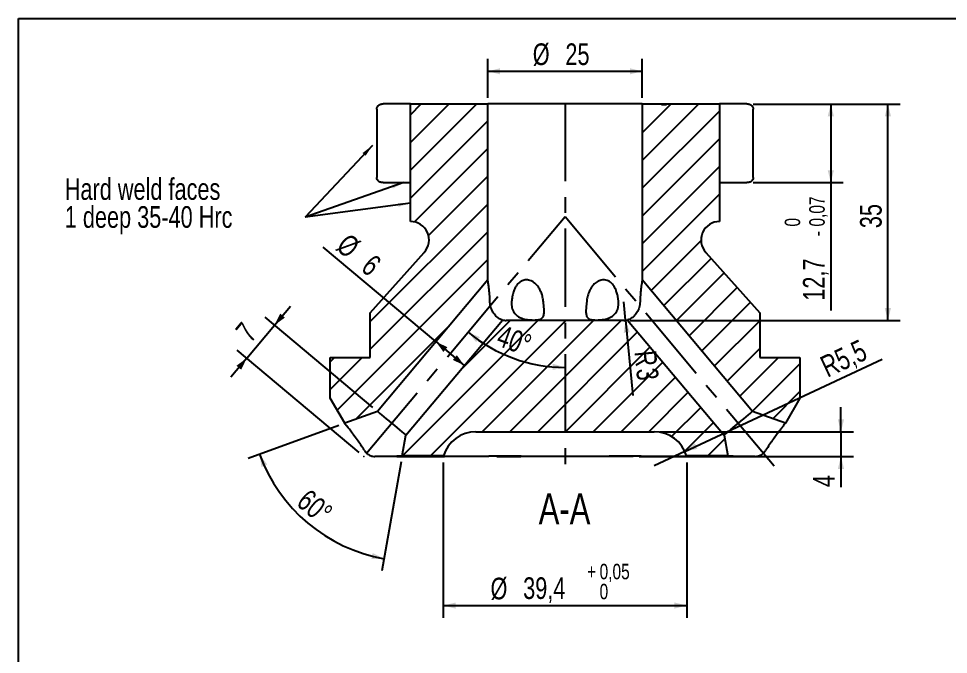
# Model space of a CAD drawing. Header units: millimetres. Extents: x 8 to 412, y 8 to 289.
# Drawn here: x 8 to 158.4, y 186.2 to 289 of the extents above; entities that cross this region are included whole.
import ezdxf

# ---------------------------------------------------------------- set-up
doc = ezdxf.new("R2010")
doc.units = ezdxf.units.MM
doc.header["$PDSIZE"] = -1
doc.linetypes.add('CENTERX2', pattern=[20.32, 12.7, -2.54, 2.54, -2.54])
for name, color, linetype in [('CENTERLINE', 4, 'CENTERX2'), ('DIMENSIONS', 2, 'Continuous'), ('HATCH', 3, 'Continuous'), ('TEXT', 2, 'Continuous')]:
    doc.layers.add(name, color=color, linetype=linetype)
doc.layers.add('OUTLINE', color=7, linetype='Continuous', lineweight=25)
doc.styles.add('SLDTEXTSTYLE0', font='TXT', dxfattribs={"width": 0.75})
doc.dimstyles.new('SLDDIMSTYLE0', dxfattribs={"dimtxt": 3.5, "dimasz": 2, "dimexe": 0, "dimexo": 0.0625, "dimgap": 0.875, "dimtad": 1, "dimrnd": 1e-09, "dimzin": 12, "dimdsep": 46, "dimtxsty": 'SLDTEXTSTYLE0', "dimsah": 1, "dimcen": 0.09, "dimadec": 0, "dimazin": 3, "dimtfac": 1, "dimtofl": 0, "dimtmove": 0, "dimatfit": 3, "dimfxl": 0, "dimfrac": 2, "dimtolj": 1, "dimtzin": 12, "dimarcsym": 0})
doc.dimstyles.new('SLDDIMSTYLE10', dxfattribs={"dimtxt": 3.5, "dimasz": 2, "dimexe": 0, "dimexo": 0.0625, "dimgap": 0.875, "dimtad": 1, "dimrnd": 1e-09, "dimzin": 12, "dimdsep": 46, "dimtxsty": 'SLDTEXTSTYLE0', "dimsah": 1, "dimcen": 0, "dimadec": 0, "dimazin": 3, "dimtfac": 1, "dimtofl": 0, "dimtmove": 0, "dimatfit": 3, "dimfxl": 0, "dimfrac": 2, "dimtolj": 1, "dimtzin": 12, "dimarcsym": 0})
doc.dimstyles.new('SLDDIMSTYLE12', dxfattribs={"dimtxt": 3.5, "dimasz": 2, "dimexe": 0, "dimexo": 0.0625, "dimgap": 0.875, "dimtad": 1, "dimrnd": 1e-09, "dimzin": 12, "dimdsep": 46, "dimtxsty": 'SLDTEXTSTYLE0', "dimsah": 1, "dimcen": 0.09, "dimadec": 0, "dimazin": 3, "dimtol": 1, "dimtp": 0.05, "dimtfac": 1, "dimtofl": 0, "dimtmove": 0, "dimatfit": 3, "dimfxl": 0, "dimfrac": 2, "dimtolj": 1, "dimarcsym": 0})
doc.dimstyles.new('SLDDIMSTYLE13', dxfattribs={"dimtxt": 3.5, "dimasz": 2, "dimexe": 0, "dimexo": 0.0625, "dimgap": 0.875, "dimtad": 1, "dimrnd": 1e-09, "dimzin": 12, "dimdsep": 46, "dimtxsty": 'SLDTEXTSTYLE0', "dimsah": 1, "dimcen": 0.09, "dimadec": 0, "dimazin": 3, "dimtol": 1, "dimtm": 0.07, "dimtfac": 1, "dimtofl": 0, "dimtmove": 0, "dimatfit": 3, "dimfxl": 0, "dimfrac": 2, "dimtolj": 1, "dimarcsym": 0})
doc.dimstyles.new('SLDDIMSTYLE4', dxfattribs={"dimtxt": 0.18, "dimasz": 2, "dimexe": 0, "dimexo": 0.0625, "dimgap": 0, "dimtad": 0, "dimtih": 1, "dimtoh": 1, "dimdec": 0, "dimrnd": 1e-09, "dimzin": 0, "dimdsep": 46, "dimtxsty": 'Standard', "dimsah": 1, "dimcen": 0.09, "dimadec": 0, "dimazin": 0, "dimtfac": 2, "dimtdec": 0, "dimtofl": 0, "dimtmove": 0, "dimatfit": 3, "dimfxl": 0, "dimfrac": 2, "dimtolj": 1, "dimtzin": 0, "dimarcsym": 0})
doc.dimstyles.new('SLDDIMSTYLE5', dxfattribs={"dimtxt": 3.5, "dimasz": 2, "dimexe": 0, "dimexo": 0.0625, "dimgap": 0.875, "dimtad": 1, "dimdec": 4, "dimzin": 12, "dimdsep": 46, "dimtxsty": 'SLDTEXTSTYLE0', "dimsah": 1, "dimcen": 0.09, "dimazin": 3, "dimtfac": 1, "dimtofl": 0, "dimtmove": 0, "dimatfit": 3, "dimfxl": 0, "dimfrac": 2, "dimtolj": 1, "dimtzin": 12, "dimarcsym": 0})
doc.dimstyles.new('SLDDIMSTYLE6', dxfattribs={"dimtxt": 3.5, "dimasz": 2, "dimexe": 0, "dimexo": 0.0625, "dimgap": 0.875, "dimtad": 1, "dimrnd": 1e-09, "dimzin": 12, "dimdsep": 46, "dimtxsty": 'SLDTEXTSTYLE0', "dimsah": 1, "dimcen": 0.09, "dimadec": 0, "dimazin": 3, "dimtfac": 1, "dimtmove": 0, "dimatfit": 0, "dimfxl": 0, "dimfrac": 2, "dimtolj": 1, "dimtzin": 12, "dimarcsym": 0})
doc.dimstyles.new('SLDDIMSTYLE9', dxfattribs={"dimtxt": 3.5, "dimasz": 2, "dimexe": 0, "dimexo": 0.0625, "dimgap": 0.875, "dimtad": 1, "dimrnd": 1e-09, "dimzin": 12, "dimdsep": 46, "dimtxsty": 'SLDTEXTSTYLE0', "dimsah": 1, "dimcen": 0, "dimadec": 0, "dimazin": 3, "dimtfac": 1, "dimtofl": 0, "dimtmove": 0, "dimatfit": 3, "dimfxl": 0, "dimfrac": 2, "dimtolj": 1, "dimtzin": 12, "dimarcsym": 0})

# ---------------------------------------------------------------- blocks, each defined once
blk = doc.blocks.new('_D_21')
at = {"layer": 'DIMENSIONS'}
for p, q in [((49.41, 239.44), (51.98, 242.51)), ((65.28, 226.13), (47.87, 240.73)), ((44.91, 234.08), (49.41, 239.44)), ((63.08, 218.84), (43.37, 235.37)), ((44.91, 234.08), (42.34, 231.02))]:
    blk.add_line(p, q, dxfattribs=at)
for points in [[(49.41, 239.44), (51.08, 240.65), (50.31, 241.3)], [(44.91, 234.08), (43.24, 232.87), (44, 232.23)]]:
    blk.add_solid(points, dxfattribs=at)
at = {"layer": 'DIMENSIONS', "insert": (42.87, 238.67), "char_height": 3.5, "attachment_point": 1, "rotation": 50, "style": 'SLDTEXTSTYLE0'}
blk.add_mtext('7', dxfattribs=at)
blk = doc.blocks.new('_D_22')
at = {"layer": 'DIMENSIONS'}
blk.add_arc((96.39, 256.98), 24.38, 230, 270, dxfattribs=at)
for points in [[(80.72, 238.31), (82, 236.69), (82.61, 237.48)], [(96.39, 232.6), (94.41, 233.19), (94.37, 232.19)]]:
    blk.add_solid(points, dxfattribs=at)
at = {"layer": 'DIMENSIONS', "insert": (86.29, 239.52), "char_height": 3.5, "attachment_point": 1, "rotation": 340, "style": 'SLDTEXTSTYLE0'}
blk.add_mtext('40°', dxfattribs=at)
blk = doc.blocks.new('_D_23')
at = {"layer": 'DIMENSIONS'}
for p, q in [((76.69, 217.19), (76.69, 192.08)), ((116.09, 217.19), (116.09, 192.08)), ((76.69, 194.08), (116.09, 194.08))]:
    blk.add_line(p, q, dxfattribs=at)
for points in [[(76.69, 194.08), (78.69, 193.58), (78.69, 194.58)], [(116.09, 194.08), (114.09, 194.58), (114.09, 193.58)]]:
    blk.add_solid(points, dxfattribs=at)
at = {"layer": 'DIMENSIONS', "attachment_point": 1, "style": 'SLDTEXTSTYLE0'}
for s, insert, char_height in [('+', (99.96, 200.83), 2.5), ('0,05', (101.98, 200.83), 2.5), ('%%c', (84.34, 198.59), 3.5), ('39,4', (89.62, 198.65), 3.5), ('0', (101.98, 197.6), 2.5)]:
    blk.add_mtext(s, dxfattribs=dict(at, insert=insert, char_height=char_height))
blk = doc.blocks.new('_D_24')
at = {"layer": 'DIMENSIONS'}
for p, q in [((126.83, 275.19), (150.62, 275.19)), ((148.62, 240.19), (148.62, 275.19)), ((106.89, 240.19), (150.62, 240.19))]:
    blk.add_line(p, q, dxfattribs=at)
for points in [[(148.62, 275.19), (148.12, 273.19), (149.12, 273.19)], [(148.62, 240.19), (149.12, 242.19), (148.12, 242.19)]]:
    blk.add_solid(points, dxfattribs=at)
at = {"layer": 'DIMENSIONS', "insert": (144.11, 255.11), "char_height": 3.5, "attachment_point": 1, "rotation": 90, "style": 'SLDTEXTSTYLE0'}
blk.add_mtext('35', dxfattribs=at)
blk = doc.blocks.new('_D_25')
at = {"layer": 'DIMENSIONS'}
for q in [(105.89, 243.19), (107.38, 228.07)]:
    blk.add_line((106.19, 240.21), q, dxfattribs=at)
blk.add_solid([(106.19, 240.21), (105.89, 238.17), (106.88, 238.27)], dxfattribs=at)
at = {"layer": 'DIMENSIONS', "char_height": 3.5, "attachment_point": 1, "rotation": 275.6304, "style": 'SLDTEXTSTYLE0'}
for s, insert in [('R', (111.11, 235.47)), ('3', (111.38, 232.65))]:
    blk.add_mtext(s, dxfattribs=dict(at, insert=insert))
blk = doc.blocks.new('_D_26')
at = {"layer": 'DIMENSIONS'}
for p, q in [((83.89, 276.19), (83.89, 282.48)), ((108.89, 276.19), (108.89, 282.48)), ((83.89, 280.48), (108.89, 280.48))]:
    blk.add_line(p, q, dxfattribs=at)
for points in [[(83.89, 280.48), (85.89, 279.98), (85.89, 280.98)], [(108.89, 280.48), (106.89, 280.98), (106.89, 279.98)]]:
    blk.add_solid(points, dxfattribs=at)
at = {"layer": 'DIMENSIONS', "char_height": 3.5, "attachment_point": 1, "style": 'SLDTEXTSTYLE0'}
for s, insert in [('%%c', (91.17, 284.99)), ('25', (96.45, 284.99))]:
    blk.add_mtext(s, dxfattribs=dict(at, insert=insert))
blk = doc.blocks.new('_D_27')
at = {"layer": 'DIMENSIONS'}
for q in [(57.29, 252.05), (80.1, 232.9)]:
    blk.add_line((75.51, 236.76), q, dxfattribs=at)
for points in [[(75.51, 236.76), (76.72, 235.09), (77.36, 235.86)], [(80.1, 232.9), (78.89, 234.57), (78.25, 233.81)]]:
    blk.add_solid(points, dxfattribs=at)
at = {"layer": 'DIMENSIONS', "char_height": 3.5, "attachment_point": 1, "rotation": 320, "style": 'SLDTEXTSTYLE0'}
for s, insert in [('%%c', (61.41, 254.48)), ('6', (65.45, 251.09))]:
    blk.add_mtext(s, dxfattribs=dict(at, insert=insert))
blk = doc.blocks.new('_D_28')
at = {"layer": 'DIMENSIONS'}
for p, q in [((59.81, 223.21), (45.11, 217.86)), ((69.88, 217.31), (66.77, 199.69))]:
    blk.add_line(p, q, dxfattribs=at)
blk.add_arc((71.68, 227.54), 26.28, 200, 260, dxfattribs=at)
for points in [[(46.99, 218.55), (47.28, 216.51), (48.21, 216.89)], [(67.12, 201.66), (65.27, 202.57), (65.06, 201.59)]]:
    blk.add_solid(points, dxfattribs=at)
at = {"layer": 'DIMENSIONS', "insert": (55, 213.13), "char_height": 3.5, "attachment_point": 1, "rotation": 320, "style": 'SLDTEXTSTYLE0'}
blk.add_mtext('60°', dxfattribs=at)
blk = doc.blocks.new('_D_29')
at = {"layer": 'DIMENSIONS'}
for p, q in [((126.83, 275.19), (141.39, 275.19)), ((139.39, 275.19), (139.39, 262.49)), ((126.83, 262.49), (141.39, 262.49)), ((139.39, 262.49), (139.39, 241.79))]:
    blk.add_line(p, q, dxfattribs=at)
for points in [[(139.39, 275.19), (138.89, 273.19), (139.89, 273.19)], [(139.39, 262.49), (139.89, 264.49), (138.89, 264.49)]]:
    blk.add_solid(points, dxfattribs=at)
at = {"layer": 'DIMENSIONS', "attachment_point": 1, "rotation": 90, "style": 'SLDTEXTSTYLE0'}
for s, insert, char_height in [('0,07', (135.9, 255.37), 2.5), ('0', (131.93, 255.37), 2.5), ('-', (135.9, 253.81), 2.5), ('12,7', (134.88, 243.38), 3.5)]:
    blk.add_mtext(s, dxfattribs=dict(at, insert=insert, char_height=char_height))
blk = doc.blocks.new('_D_30')
at = {"layer": 'DIMENSIONS'}
for q in [(147.68, 233.94), (110.8, 216.69)]:
    blk.add_line((115.78, 219.02), q, dxfattribs=at)
blk.add_solid([(115.78, 219.02), (117.81, 219.42), (117.38, 220.32)], dxfattribs=at)
at = {"layer": 'DIMENSIONS', "insert": (137.35, 234.08), "char_height": 3.5, "attachment_point": 1, "rotation": 25.0595, "style": 'SLDTEXTSTYLE0'}
blk.add_mtext('R5,5', dxfattribs=at)
blk = doc.blocks.new('_D_31')
at = {"layer": 'DIMENSIONS'}
for p, q in [((141.03, 222.19), (141.03, 226.19)), ((111.8, 222.19), (143.03, 222.19)), ((141.03, 222.19), (141.03, 218.19)), ((108.41, 218.19), (143.03, 218.19)), ((141.03, 218.19), (141.03, 213.23))]:
    blk.add_line(p, q, dxfattribs=at)
for points in [[(141.03, 222.19), (141.53, 224.19), (140.53, 224.19)], [(141.03, 218.19), (140.53, 216.19), (141.53, 216.19)]]:
    blk.add_solid(points, dxfattribs=at)
at = {"layer": 'DIMENSIONS', "insert": (136.52, 213.23), "char_height": 3.5, "attachment_point": 1, "rotation": 90, "style": 'SLDTEXTSTYLE0'}
blk.add_mtext('4', dxfattribs=at)
blk = doc.blocks.new('SW_NOTE_5')
at = {"layer": 'TEXT', "color": 0, "char_height": 3.5, "attachment_point": 1, "style": 'SLDTEXTSTYLE0'}
for s, insert in [('Hard weld faces', (-38.88, 6.32)), ('1 deep 35-40 Hrc', (-38.88, 1.8))]:
    blk.add_mtext(s, dxfattribs=dict(at, insert=insert))

msp = doc.modelspace()

# ---------------------------------------------------------------- hatches: boundary and pattern name
at = {"layer": 'HATCH'}
h = msp.add_hatch(dxfattribs=at)
h.set_pattern_fill('ANSI31', color=256, style=0)
edge = h.paths.add_edge_path(flags=0)
edge.add_line((66.0437, 225.48325), (83.89232, 246.75441))
edge.add_line((83.89232, 246.75441), (83.89232, 275.19258))
edge.add_line((83.89232, 275.19258), (71.39232, 275.19258))
edge.add_line((71.39232, 275.19258), (71.39232, 262.49258))
edge.add_line((71.39232, 262.49258), (71.39232, 256.19258))
edge.add_arc((71.39232, 253.19258), 3, -41.8679478, 90, ccw=False)
edge.add_line((73.62638, 251.19033), (64.89232, 241.44511))
edge.add_line((64.89232, 241.44511), (64.89232, 234.19258))
edge.add_line((64.89232, 234.19258), (58.39232, 234.19258))
edge.add_line((58.39232, 234.19258), (58.39232, 227.63226))
edge.add_line((58.39232, 227.63226), (60.74625, 223.55514))
edge.add_line((60.74625, 223.55514), (66.0437, 225.48325))
h = msp.add_hatch(dxfattribs=at)
h.set_pattern_fill('ANSI31', color=256, style=0)
edge = h.paths.add_edge_path(flags=0)
edge.add_line((112.00153, 275.19258), (108.89232, 275.19258))
edge.add_line((108.89232, 275.19258), (108.89232, 246.75441))
edge.add_line((108.89232, 246.75441), (126.74094, 225.48325))
edge.add_line((126.74094, 225.48325), (132.0384, 223.55514))
edge.add_line((132.0384, 223.55514), (134.39232, 227.63226))
edge.add_line((134.39232, 227.63226), (134.39232, 234.19258))
edge.add_line((134.39232, 234.19258), (127.89232, 234.19258))
edge.add_line((127.89232, 234.19258), (127.89232, 241.44511))
edge.add_line((127.89232, 241.44511), (119.15827, 251.19033))
edge.add_arc((121.39232, 253.19258), 3, 90, 221.8679478, ccw=False)
edge.add_line((121.39232, 256.19258), (121.39232, 262.49258))
edge.add_line((121.39232, 262.49258), (121.39232, 275.19258))
edge.add_line((121.39232, 275.19258), (112.79126, 275.19258))
edge.add_line((112.79126, 275.19258), (112.79126, 275.09258))
edge.add_line((112.79126, 275.09258), (112.00153, 275.09258))
edge.add_line((112.00153, 275.09258), (112.00153, 275.19258))
h = msp.add_hatch(dxfattribs=at)
h.set_pattern_fill('ANSI31', color=256, style=0)
edge = h.paths.add_edge_path(flags=0)
edge.add_arc((105.89232, 243.19258), 3, 270, 281.9145009, ccw=False)
edge.add_line((105.89232, 240.19258), (86.89232, 240.19258))
edge.add_arc((86.89232, 243.19258), 3, 258.0854991, 270, ccw=False)
edge.add_line((86.27297, 240.25721), (70.63997, 221.62653))
edge.add_line((70.63997, 221.62653), (70.0521, 218.29258))
edge.add_line((70.0521, 218.29258), (76.7217, 218.29258))
edge.add_arc((81.98382, 216.69258), 5.5, 90, 163.0876102, ccw=False)
edge.add_line((81.98382, 222.19258), (110.80082, 222.19258))
edge.add_arc((110.80082, 216.69258), 5.5, 16.9123898, 90, ccw=False)
edge.add_line((116.06295, 218.29258), (122.73254, 218.29258))
edge.add_line((122.73254, 218.29258), (122.14468, 221.62653))
edge.add_line((122.14468, 221.62653), (106.51168, 240.25721))

# ---------------------------------------------------------------- linework, layer by layer
at = {"color": 51, "linetype": 'Continuous', "lineweight": 18}
for p in [(63.84232, 218.19258), (76.69232, 218.19258)]:
    msp.add_point(p, dxfattribs=at)
at = {"layer": 'CENTERLINE'}
for p, q in [((96.39232, 275.38852), (96.39232, 275.08707)), ((96.39232, 275.38852), (96.39232, 216.80419)), ((64.30087, 218.73906), (96.39232, 256.98416)), ((96.39232, 256.98416), (130.19962, 216.69419))]:
    msp.add_line(p, q, dxfattribs=at)
at = {"layer": 'OUTLINE'}
for p, q in [((8, 289), (412, 289)), ((8, 8), (8, 289)), ((65.95833, 274.38027), (65.95833, 263.30489)), ((66.78137, 275.19258), (66.95833, 275.19258)), ((71.39232, 275.19258), (66.95833, 275.19258)), ((71.39232, 262.49258), (71.39232, 275.19258)), ((71.39232, 275.19258), (83.89232, 275.19258)), ((79.0585, 275.20508), (79.0585, 275.19258)), ((79.36644, 275.20508), (79.36644, 275.19258)), ((80.87511, 275.20508), (80.87511, 275.19258)), ((81.31208, 275.19258), (81.31208, 275.20508)), ((82.33988, 275.19258), (82.33988, 275.20508)), ((108.89232, 275.19258), (83.89232, 275.19258)), ((83.89232, 246.75441), (83.89232, 275.19258)), ((83.9589, 275.19258), (83.9589, 275.20508)), ((84.3212, 275.20508), (84.3212, 275.19258)), ((85.87951, 275.20508), (85.87951, 275.19258)), ((108.89232, 275.19258), (108.89232, 246.75441)), ((108.89232, 275.19258), (112.00153, 275.19258)), ((112.00153, 275.09258), (112.00153, 275.19258)), ((112.00153, 275.19258), (112.79126, 275.19258)), ((112.00153, 275.09258), (112.79126, 275.09258)), ((112.79126, 275.19258), (112.79126, 275.09258)), ((112.79126, 275.19258), (121.39232, 275.19258)), ((121.39232, 275.19258), (121.39232, 262.49258)), ((125.82632, 275.19258), (121.39232, 275.19258)), ((125.82632, 275.19258), (126.00327, 275.19258)), ((126.82632, 263.30489), (126.82632, 274.38027)), ((66.95833, 262.49258), (66.78137, 262.49258)), ((66.95833, 262.49258), (71.39232, 262.49258)), ((71.39232, 256.19258), (71.39232, 262.49258)), ((121.39232, 262.49258), (121.39232, 256.19258)), ((121.39232, 262.49258), (125.82632, 262.49258)), ((126.00327, 262.49258), (125.82632, 262.49258)), ((64.89232, 241.44511), (73.62638, 251.19033)), ((119.15827, 251.19033), (127.89232, 241.44511)), ((83.89232, 246.75441), (66.0437, 225.48325)), ((126.74094, 225.48325), (108.89232, 246.75441)), ((64.89232, 234.19258), (64.89232, 241.44511)), ((127.89232, 241.44511), (127.89232, 234.19258)), ((70.63997, 221.62653), (86.27297, 240.25721)), ((105.89232, 240.19258), (86.89232, 240.19258)), ((106.51168, 240.25721), (122.14468, 221.62653)), ((58.39232, 227.63226), (58.39232, 234.19258)), ((58.39232, 234.19258), (64.89232, 234.19258)), ((127.89232, 234.19258), (134.39232, 234.19258)), ((134.39232, 234.19258), (134.39232, 227.63226)), ((60.74625, 223.55514), (58.39232, 227.63226)), ((134.39232, 227.63226), (132.0384, 223.55514)), ((66.0437, 225.48325), (60.74625, 223.55514)), ((132.0384, 223.55514), (126.74094, 225.48325)), ((70.0521, 218.29258), (70.63997, 221.62653)), ((81.98382, 222.19258), (110.80082, 222.19258)), ((122.14468, 221.62653), (122.73254, 218.29258)), ((69.16904, 218.19258), (65.62209, 218.19258)), ((69.17657, 218.29258), (69.16904, 218.19258)), ((69.16904, 218.19258), (76.92209, 218.19258)), ((69.17657, 218.29258), (70.0521, 218.29258)), ((76.7217, 218.29258), (70.0521, 218.29258)), ((76.7217, 218.29258), (76.95181, 218.29258)), ((76.92209, 218.19258), (76.95181, 218.29258)), ((84.05913, 218.19258), (76.92209, 218.19258)), ((84.05913, 218.19258), (84.07399, 218.29258)), ((84.07399, 218.29258), (89.27014, 218.29258)), ((85.37876, 218.19258), (89.25528, 218.19258)), ((89.25528, 218.19258), (89.27014, 218.29258)), ((103.52936, 218.19258), (89.25528, 218.19258)), ((103.5145, 218.29258), (108.71065, 218.29258)), ((103.52936, 218.19258), (103.5145, 218.29258)), ((107.40589, 218.19258), (103.52936, 218.19258)), ((108.72552, 218.19258), (108.71065, 218.29258)), ((115.86256, 218.19258), (108.72552, 218.19258)), ((115.83283, 218.29258), (116.06295, 218.29258)), ((115.86256, 218.19258), (115.83283, 218.29258)), ((123.6156, 218.19258), (115.86256, 218.19258)), ((122.73254, 218.29258), (116.06295, 218.29258)), ((122.73254, 218.29258), (123.60807, 218.29258)), ((123.60807, 218.29258), (123.6156, 218.19258)), ((127.16255, 218.19258), (123.6156, 218.19258))]:
    msp.add_line(p, q, dxfattribs=at)
at = {"layer": 'OUTLINE', "flags": 128}
for points in [[(66.0437, 225.48325), (66.08786, 225.4462), (66.21864, 225.33647), (66.43101, 225.15827), (66.71681, 224.91845), (67.06506, 224.62623), (67.46238, 224.29285), (67.89349, 223.9311), (68.34184, 223.55489), (68.79018, 223.17869), (69.22129, 222.81694), (69.61861, 222.48355), (69.96686, 222.19133), (70.25266, 221.95152), (70.46503, 221.77332), (70.59581, 221.66358), (70.63997, 221.62653)], [(122.14468, 221.62653), (122.18883, 221.66358), (122.31961, 221.77332), (122.53198, 221.95152), (122.81778, 222.19133), (123.16604, 222.48355), (123.56335, 222.81694), (123.99447, 223.17869), (124.44281, 223.55489), (124.89115, 223.9311), (125.32227, 224.29285), (125.71958, 224.62623), (126.06784, 224.91845), (126.35364, 225.15827), (126.56601, 225.33647), (126.69678, 225.4462), (126.74094, 225.48325)]]:
    msp.add_lwpolyline(points, dxfattribs=at)
at = {"layer": 'OUTLINE'}
for centre, radius, start, end in [((71.39232, 253.19258), 3, 318.1320522, 90), ((121.39232, 253.19258), 3, 90, 221.8679478), ((86.89232, 243.19258), 3, 258.0854991, 270), ((105.89232, 243.19258), 3, 270, 281.9145009), ((81.98382, 216.69258), 5.5, 90, 163.0876102), ((110.80082, 216.69258), 5.5, 16.9123898, 90)]:
    msp.add_arc(centre, radius, start, end, dxfattribs=at)
for points, knots in [([(65.97355, 274.38027), (65.97017, 274.43218), (65.95898, 274.60428), (66.07119, 274.84829), (66.28147, 275.05577), (66.52138, 275.17108), (66.69457, 275.1854), (66.78137, 275.19258)], [0, 0, 0, 0, 0.135147196, 0.448147288, 0.675974431, 0.837598167, 1, 1, 1, 1]), ([(126.00327, 275.19258), (126.09007, 275.1854), (126.26326, 275.17108), (126.50318, 275.05577), (126.71346, 274.84829), (126.82567, 274.60428), (126.81447, 274.43218), (126.8111, 274.38027)], [0, 0, 0, 0, 0.162402819, 0.324025581, 0.551853242, 0.864852872, 1, 1, 1, 1]), ([(66.78137, 262.49258), (66.69457, 262.49976), (66.52139, 262.51408), (66.28147, 262.62939), (66.07119, 262.83688), (65.95898, 263.08088), (65.97017, 263.25298), (65.97355, 263.30489)], [0, 0, 0, 0, 0.1624020436, 0.3240254431, 0.5518532683, 0.8648527512, 1, 1, 1, 1]), ([(126.8111, 263.30489), (126.81447, 263.25298), (126.82567, 263.08088), (126.71346, 262.83688), (126.50318, 262.62939), (126.26326, 262.51408), (126.09007, 262.49976), (126.00327, 262.49258)], [0, 0, 0, 0, 0.13514718, 0.448146201, 0.675974545, 0.83759697, 1, 1, 1, 1]), ([(84.24981, 243.19258), (84.2419, 243.44115), (84.22594, 243.94284), (84.17873, 244.62025), (84.12133, 245.21891), (84.04739, 245.82657), (83.97301, 246.30464), (83.92076, 246.60206), (83.8964, 246.73295), (83.89357, 246.74785), (83.89232, 246.75441)], [0, 0, 0, 0, 0.147424538, 0.297556672, 0.415384188, 0.535899931, 0.727884384, 0.823095685, 0.922108862, 1, 1, 1, 1]), ([(92.89147, 243.19258), (92.85898, 243.44355), (92.79404, 243.94524), (92.59153, 244.62481), (92.32334, 245.2209), (91.93616, 245.82832), (91.4511, 246.3068), (90.91655, 246.60344), (90.39081, 246.76968), (89.76619, 246.76211), (89.12095, 246.47616), (88.65224, 246.02118), (88.32318, 245.50052), (88.06861, 244.91921), (87.87472, 244.21547), (87.78371, 243.60585), (87.75625, 243.26253), (87.75066, 243.19258)], [0, 0, 0, 0, 0.074462228, 0.1488471, 0.208496049, 0.268071392, 0.364107862, 0.412702221, 0.46125364, 0.54344557, 0.620241132, 0.701162972, 0.759269871, 0.817455534, 0.898303058, 0.979280387, 1, 1, 1, 1]), ([(105.03399, 243.19258), (105.00958, 243.44355), (104.96078, 243.94524), (104.8054, 244.62481), (104.59476, 245.2209), (104.28127, 245.82832), (103.87078, 246.3068), (103.38832, 246.60344), (102.89362, 246.76968), (102.26753, 246.76211), (101.56916, 246.47616), (101.02619, 246.02118), (100.62724, 245.50052), (100.30804, 244.91922), (100.05781, 244.21547), (99.93703, 243.60585), (99.90059, 243.26253), (99.89317, 243.19258)], [0, 0, 0, 0, 0.074462225, 0.148847094, 0.208496055, 0.268071395, 0.364107887, 0.412702238, 0.461253642, 0.54344555, 0.620241121, 0.701162974, 0.759269863, 0.817455535, 0.898303045, 0.979280385, 1, 1, 1, 1]), ([(108.89232, 246.75441), (108.89073, 246.74604), (108.88635, 246.72292), (108.84008, 246.47379), (108.76668, 246.02316), (108.69647, 245.50293), (108.63243, 244.92474), (108.57522, 244.21906), (108.54576, 243.60939), (108.53667, 243.26253), (108.53484, 243.19258)], [0, 0, 0, 0, 0.087107521, 0.240660041, 0.402463011, 0.517084951, 0.634998776, 0.794557798, 0.958571188, 1, 1, 1, 1]), ([(86.27297, 240.25721), (86.24686, 240.26331), (86.19207, 240.27611), (85.85262, 240.40697), (85.50657, 240.63383), (85.13915, 240.95208), (84.72102, 241.48626), (84.37598, 242.2558), (84.26247, 242.83776), (84.25121, 243.1532), (84.24981, 243.19258)], [0, 0, 0, 0, 0.156378862, 0.328137334, 0.420117893, 0.515461097, 0.680203647, 0.826052321, 0.978280728, 1, 1, 1, 1]), ([(87.75066, 243.19258), (87.74938, 242.8874), (87.74683, 242.27566), (88.09318, 241.4616), (88.68427, 240.86413), (89.43858, 240.48986), (90.32193, 240.29591), (91.24897, 240.24407), (92.03085, 240.27327), (92.49393, 240.40649), (92.76101, 240.63392), (92.94608, 240.95203), (93.03406, 241.48627), (92.99566, 242.2558), (92.92637, 242.83776), (92.89535, 243.1532), (92.89147, 243.19258)], [0, 0, 0, 0, 0.083699302, 0.167778442, 0.244212684, 0.317119455, 0.397394798, 0.489322942, 0.577959408, 0.663885426, 0.709900839, 0.757598398, 0.840014634, 0.912978712, 0.989134439, 1, 1, 1, 1]), ([(99.89317, 243.19258), (99.8592, 242.8874), (99.7911, 242.27566), (99.74846, 241.4616), (99.86132, 240.86413), (100.13509, 240.48986), (100.60029, 240.29591), (101.31067, 240.24407), (102.22846, 240.27327), (103.03177, 240.40649), (103.64713, 240.63393), (104.19907, 240.95203), (104.70542, 241.48627), (105.01198, 242.2558), (105.05622, 242.83776), (105.03646, 243.1532), (105.03399, 243.19258)], [0, 0, 0, 0, 0.083699302, 0.167778447, 0.244212691, 0.317119478, 0.397394777, 0.489322964, 0.577959345, 0.663885437, 0.709900774, 0.75759837, 0.840014629, 0.912978706, 0.989134434, 1, 1, 1, 1]), ([(108.53484, 243.19258), (108.50214, 242.8874), (108.43659, 242.27566), (108.04759, 241.4616), (107.56941, 240.86415), (107.08868, 240.48979), (106.67139, 240.29622), (106.517, 240.25874), (106.51217, 240.25735), (106.51168, 240.25721)], [0, 0, 0, 0, 0.16744179, 0.335643448, 0.48855132, 0.634402547, 0.794994638, 0.978898448, 1, 1, 1, 1]), ([(63.91796, 219.19258), (63.72459, 219.48595), (63.33383, 220.0788), (62.73512, 220.93699), (62.13938, 221.75834), (61.61245, 222.45594), (61.19591, 222.99168), (60.92864, 223.32826), (60.77354, 223.52135), (60.75541, 223.54379), (60.74625, 223.55514)], [0, 0, 0, 0, 0.120206038, 0.242908485, 0.382962048, 0.527869582, 0.655773154, 0.787924977, 0.892737452, 1, 1, 1, 1]), ([(132.0384, 223.55514), (132.03758, 223.55413), (132.03369, 223.5493), (131.9665, 223.46602), (131.77101, 223.22175), (131.4706, 222.84073), (131.0806, 222.33555), (130.60803, 221.70658), (130.07028, 220.96549), (129.48207, 220.12537), (129.0734, 219.50592), (128.86668, 219.19258)], [0, 0, 0, 0, 0.030797907, 0.146819316, 0.26619349, 0.382608334, 0.502196711, 0.622557248, 0.746022778, 0.87153113, 1, 1, 1, 1]), ([(63.91796, 219.19258), (64.03364, 219.03843), (64.26542, 218.72957), (64.74797, 218.39327), (65.21719, 218.21726), (65.50207, 218.1999), (65.62209, 218.19258)], [0, 0, 0, 0, 0.27411729, 0.549215785, 0.810071888, 1, 1, 1, 1]), ([(127.16255, 218.19258), (127.20999, 218.19381), (127.43156, 218.19956), (127.84574, 218.30005), (128.34954, 218.59379), (128.68086, 218.92337), (128.8249, 219.13205), (128.86668, 219.19258)], [0, 0, 0, 0, 0.07583524, 0.354207016, 0.633417345, 0.893662657, 1, 1, 1, 1])]:
    msp.add_open_spline(points, degree=3, knots=knots, dxfattribs=at)

# ---------------------------------------------------------------- block references
at = {"layer": 'TEXT'}
msp.add_blockref('SW_NOTE_5', (54.34911, 256.86885), dxfattribs=at)

# ---------------------------------------------------------------- texts
at = {"layer": 'TEXT', "insert": (96.31246, 212.24052), "char_height": 5, "attachment_point": 2, "style": 'SLDTEXTSTYLE0'}
msp.add_mtext('A-A', dxfattribs=at)

# ---------------------------------------------------------------- dimensions: what is measured, and where the dimension line sits
at = {"layer": 'DIMENSIONS'}
for base, p1, p2, dimstyle, picture, middle in [((108.89232, 280.47641), (83.89232, 275.19258), (108.89232, 275.19258), 'SLDDIMSTYLE0', '_D_26', (96.39232, 280.47641)), ((116.09232, 194.08198), (76.69232, 218.19258), (116.09232, 218.19258), 'SLDDIMSTYLE12', '_D_23', (96.39232, 194.08198))]:
    dim = msp.add_linear_dim(base=base, p1=p1, p2=p2, text='%%c<>', dimstyle=dimstyle, dxfattribs=at)
    dim.commit()
    dim.dimension.update_dxf_attribs({"geometry": picture, "text_midpoint": middle, "dimtype": 160})
for base, line1, line2, picture, middle in [((88.05374, 234.07411), ((64.30087, 218.73906), (96.39232, 256.98416)), ((96.39232, 275.38852), (96.39232, 216.80419)), '_D_22', (88.05374, 234.07411)), ((54.79251, 207.40743), ((70.0521, 218.29258), (70.63997, 221.62653)), ((66.0437, 225.48325), (60.74625, 223.55514)), '_D_28', (54.79251, 207.40743))]:
    dim = msp.add_angular_dim_2l(base=base, line1=line1, line2=line2, dimstyle='SLDDIMSTYLE5', dxfattribs=at)
    dim.commit()
    dim.dimension.update_dxf_attribs({"geometry": picture, "text_midpoint": middle, "dimtype": 162})
for base, p1, p2, angle, dimstyle, picture, middle in [((148.61893, 275.19258), (105.89232, 240.19258), (125.82632, 275.19258), 90, 'SLDDIMSTYLE0', '_D_24', (148.61893, 257.69258)), ((139.39479, 262.49258), (125.82632, 275.19258), (125.82632, 262.49258), 90, 'SLDDIMSTYLE13', '_D_29', (139.39479, 252.60872)), ((49.40652, 239.44351), (63.84232, 218.19258), (66.0437, 225.48325), 50, 'SLDDIMSTYLE6', '_D_21', (47.15676, 236.76235)), ((141.03239, 218.19258), (110.80082, 222.19258), (107.40589, 218.19258), 90, 'SLDDIMSTYLE6', '_D_31', (141.03239, 214.5202))]:
    dim = msp.add_linear_dim(base=base, p1=p1, p2=p2, angle=angle, dimstyle=dimstyle, dxfattribs=at)
    dim.commit()
    dim.dimension.update_dxf_attribs({"geometry": picture, "text_midpoint": middle, "dimtype": 160})
dim = msp.add_linear_dim(base=(80.10324, 232.90441), p1=(83.89232, 246.75441), p2=(86.27297, 240.25721), angle=320, text='%%c<>', dimstyle='SLDDIMSTYLE0', dxfattribs=at)
dim.commit()
dim.dimension.update_dxf_attribs({"geometry": '_D_27', "text_midpoint": (61.51762, 248.4996), "dimtype": 160})
for center, mpoint, dimstyle, picture, middle in [((105.89232, 243.19258), (106.18665, 240.20705), 'SLDDIMSTYLE10', '_D_25', (106.99439, 232.01396)), ((110.80082, 216.69258), (115.78309, 219.02216), 'SLDDIMSTYLE9', '_D_30', (143.56867, 232.01396))]:
    dim = msp.add_radius_dim(center=center, mpoint=mpoint, dimstyle=dimstyle, dxfattribs=at)
    dim.commit()
    dim.dimension.update_dxf_attribs({"geometry": picture, "text_midpoint": middle, "dimtype": 164})

# ---------------------------------------------------------------- leaders
at = {"layer": 'TEXT'}
for points in [[(65.2495, 268.49583), (54.34911, 256.86885)], [(70.3338, 262.49258), (54.34911, 256.86885)], [(71.39232, 259.14464), (54.34911, 256.86885)]]:
    msp.add_leader(points, dimstyle='SLDDIMSTYLE4', dxfattribs=at)

doc.saveas('drawing.dxf')
